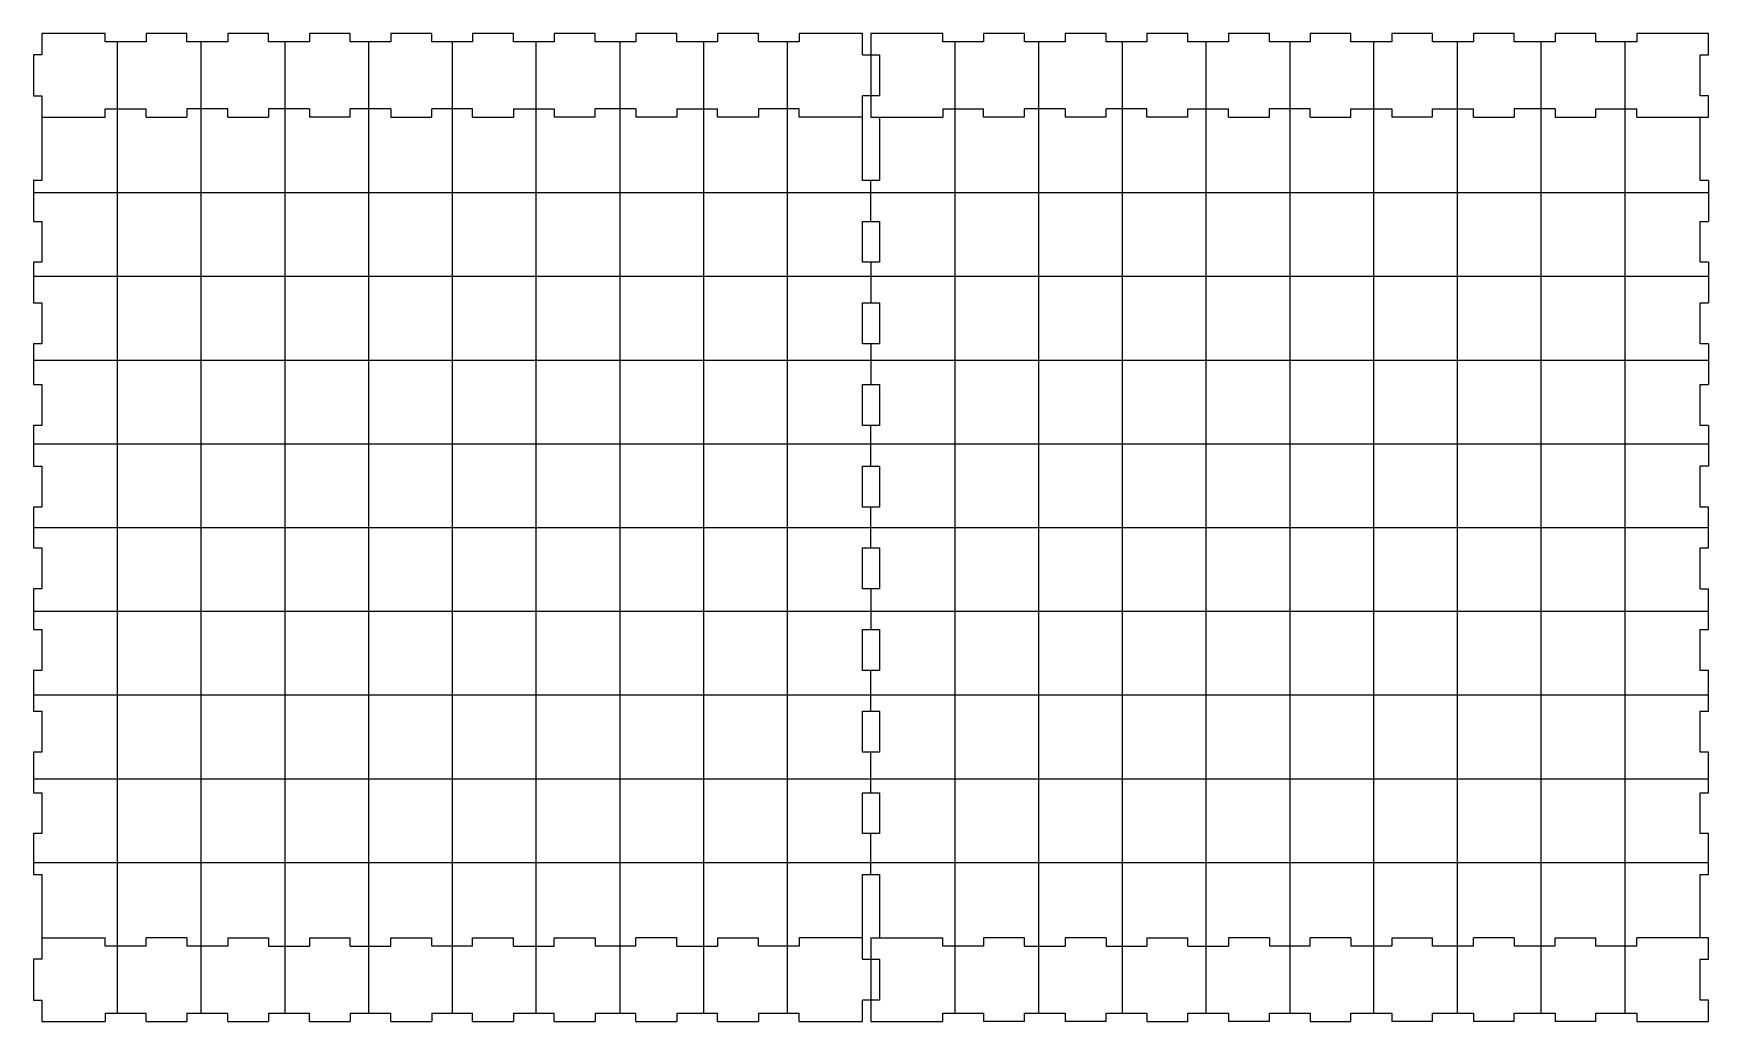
# Model space of a CAD drawing. Header units: millimetres. Extents: x 3118 to 3718, y 3311 to 3665.
import ezdxf

# ---------------------------------------------------------------- set-up
doc = ezdxf.new("R2010")
doc.units = ezdxf.units.MM
for name, color, linetype in [('back_outsideCutPath', 7, 'Continuous'), ('bottom_outsideCutPath', 7, 'Continuous'), ('front_outsideCutPath', 7, 'Continuous'), ('left_outsideCutPath', 7, 'Continuous'), ('right_outsideCutPath', 7, 'Continuous'), ('top_outsideCutPath', 7, 'Continuous')]:
    doc.layers.add(name, color=color, linetype=linetype)

msp = doc.modelspace()

# ---------------------------------------------------------------- linework, layer by layer
at = {"color": 1}
for p, q in [((3147.82, 3661.51), (3147.82, 3313.51)), ((3177.82, 3661.51), (3177.82, 3313.51)), ((3207.82, 3661.51), (3207.82, 3313.51)), ((3237.82, 3661.51), (3237.82, 3313.51)), ((3267.82, 3661.51), (3267.82, 3313.51)), ((3297.82, 3661.51), (3297.82, 3313.51)), ((3327.82, 3661.51), (3327.82, 3313.51)), ((3357.82, 3661.51), (3357.82, 3313.51)), ((3387.82, 3661.51), (3387.82, 3313.51)), ((3447.82, 3661.51), (3447.82, 3313.51)), ((3477.82, 3661.51), (3477.82, 3313.51)), ((3507.82, 3661.51), (3507.82, 3313.51)), ((3537.82, 3661.51), (3537.82, 3313.51)), ((3567.82, 3661.51), (3567.82, 3313.51)), ((3597.82, 3661.51), (3597.82, 3313.51)), ((3627.82, 3661.51), (3627.82, 3313.51)), ((3657.82, 3661.51), (3657.82, 3313.51)), ((3687.82, 3661.51), (3687.82, 3313.51)), ((3117.82, 3607.51), (3717.82, 3607.51)), ((3117.82, 3577.51), (3717.82, 3577.51)), ((3117.82, 3547.51), (3717.82, 3547.51)), ((3117.82, 3517.51), (3717.82, 3517.51)), ((3117.82, 3487.51), (3717.82, 3487.51)), ((3117.82, 3457.51), (3717.82, 3457.51)), ((3117.82, 3427.51), (3717.82, 3427.51)), ((3117.82, 3397.51), (3717.82, 3397.51)), ((3117.82, 3367.51), (3717.82, 3367.51))]:
    msp.add_line(p, q, dxfattribs=at)
at = {"layer": 'back_outsideCutPath'}
for p, q in [((3443.51, 3664.51), (3417.82, 3664.51)), ((3417.82, 3664.51), (3417.82, 3634.51)), ((3443.51, 3661.51), (3443.51, 3664.51)), ((3458.13, 3661.51), (3443.51, 3661.51)), ((3472.76, 3664.51), (3458.13, 3664.51)), ((3458.13, 3664.51), (3458.13, 3661.51)), ((3472.76, 3661.51), (3472.76, 3664.51)), ((3487.38, 3661.51), (3472.76, 3661.51)), ((3502.01, 3664.51), (3487.38, 3664.51)), ((3487.38, 3664.51), (3487.38, 3661.51)), ((3502.01, 3661.51), (3502.01, 3664.51)), ((3516.63, 3661.51), (3502.01, 3661.51)), ((3531.26, 3664.51), (3516.63, 3664.51)), ((3516.63, 3664.51), (3516.63, 3661.51)), ((3531.26, 3661.51), (3531.26, 3664.51)), ((3545.88, 3661.51), (3531.26, 3661.51)), ((3560.51, 3664.51), (3545.88, 3664.51)), ((3545.88, 3664.51), (3545.88, 3661.51)), ((3560.51, 3661.51), (3560.51, 3664.51)), ((3575.13, 3661.51), (3560.51, 3661.51)), ((3589.76, 3664.51), (3575.13, 3664.51)), ((3575.13, 3664.51), (3575.13, 3661.51)), ((3589.76, 3661.51), (3589.76, 3664.51)), ((3604.38, 3661.51), (3589.76, 3661.51)), ((3619.01, 3664.51), (3604.38, 3664.51)), ((3604.38, 3664.51), (3604.38, 3661.51)), ((3619.01, 3661.51), (3619.01, 3664.51)), ((3633.63, 3661.51), (3619.01, 3661.51)), ((3648.26, 3664.51), (3633.63, 3664.51)), ((3633.63, 3664.51), (3633.63, 3661.51)), ((3648.26, 3661.51), (3648.26, 3664.51)), ((3662.88, 3661.51), (3648.26, 3661.51)), ((3677.51, 3664.51), (3662.88, 3664.51)), ((3662.88, 3664.51), (3662.88, 3661.51)), ((3677.51, 3661.51), (3677.51, 3664.51)), ((3692.13, 3661.51), (3677.51, 3661.51)), ((3717.82, 3664.51), (3692.13, 3664.51)), ((3692.13, 3664.51), (3692.13, 3661.51)), ((3717.82, 3656.82), (3717.82, 3664.51)), ((3414.82, 3656.82), (3420.82, 3656.82)), ((3420.82, 3656.82), (3420.82, 3642.2)), ((3714.82, 3642.2), (3714.82, 3656.82)), ((3714.82, 3656.82), (3717.82, 3656.82)), ((3420.82, 3642.2), (3414.82, 3642.2)), ((3717.82, 3642.2), (3714.82, 3642.2)), ((3717.82, 3634.51), (3717.82, 3642.2)), ((3443.51, 3637.51), (3458.13, 3637.51)), ((3472.76, 3634.51), (3472.76, 3637.51)), ((3487.38, 3637.51), (3487.38, 3634.51)), ((3502.01, 3634.51), (3502.01, 3637.51)), ((3531.26, 3634.51), (3531.26, 3637.51)), ((3531.26, 3637.51), (3545.88, 3637.51)), ((3560.51, 3634.51), (3560.51, 3637.51)), ((3589.76, 3634.51), (3589.76, 3637.51)), ((3589.76, 3637.51), (3604.38, 3637.51)), ((3604.38, 3637.51), (3604.38, 3634.51)), ((3619.01, 3634.51), (3619.01, 3637.51)), ((3619.01, 3637.51), (3633.63, 3637.51)), ((3662.88, 3637.51), (3662.88, 3634.51)), ((3677.51, 3634.51), (3677.51, 3637.51)), ((3677.51, 3637.51), (3692.13, 3637.51)), ((3417.82, 3634.51), (3443.51, 3634.51)), ((3545.88, 3634.51), (3560.51, 3634.51)), ((3575.13, 3634.51), (3589.76, 3634.51)), ((3633.63, 3634.51), (3648.26, 3634.51)), ((3662.88, 3634.51), (3677.51, 3634.51)), ((3692.13, 3634.51), (3717.82, 3634.51))]:
    msp.add_line(p, q, dxfattribs=at)
at = {"layer": 'bottom_outsideCutPath'}
for p, q in [((3443.51, 3637.51), (3443.51, 3634.51)), ((3458.13, 3634.51), (3458.13, 3637.51)), ((3487.38, 3637.51), (3472.76, 3637.51)), ((3516.63, 3637.51), (3502.01, 3637.51)), ((3516.63, 3634.51), (3516.63, 3637.51)), ((3545.88, 3634.51), (3545.88, 3637.51)), ((3575.13, 3637.51), (3560.51, 3637.51)), ((3575.13, 3634.51), (3575.13, 3637.51)), ((3633.63, 3634.51), (3633.63, 3637.51)), ((3662.88, 3637.51), (3648.26, 3637.51)), ((3648.26, 3637.51), (3648.26, 3634.51)), ((3692.13, 3634.51), (3692.13, 3637.51)), ((3420.82, 3634.51), (3420.82, 3611.82)), ((3472.76, 3634.51), (3458.13, 3634.51)), ((3502.01, 3634.51), (3487.38, 3634.51)), ((3531.26, 3634.51), (3516.63, 3634.51)), ((3619.01, 3634.51), (3604.38, 3634.51)), ((3714.82, 3611.82), (3714.82, 3634.51)), ((3420.82, 3611.82), (3414.82, 3611.82)), ((3717.82, 3611.82), (3714.82, 3611.82)), ((3414.82, 3597.2), (3420.82, 3597.2)), ((3420.82, 3597.2), (3420.82, 3582.57)), ((3714.82, 3582.57), (3714.82, 3597.2)), ((3714.82, 3597.2), (3717.82, 3597.2)), ((3420.82, 3582.57), (3414.82, 3582.57)), ((3417.82, 3582.57), (3417.82, 3567.95)), ((3717.82, 3582.57), (3714.82, 3582.57)), ((3717.82, 3582.57), (3717.82, 3567.95)), ((3414.82, 3567.95), (3420.82, 3567.95)), ((3420.82, 3567.95), (3420.82, 3553.32)), ((3714.82, 3553.32), (3714.82, 3567.95)), ((3714.82, 3567.95), (3717.82, 3567.95)), ((3420.82, 3553.32), (3414.82, 3553.32)), ((3417.82, 3553.32), (3417.82, 3538.7)), ((3717.82, 3553.32), (3714.82, 3553.32)), ((3414.82, 3538.7), (3420.82, 3538.7)), ((3420.82, 3538.7), (3420.82, 3524.07)), ((3714.82, 3524.07), (3714.82, 3538.7)), ((3714.82, 3538.7), (3717.82, 3538.7)), ((3420.82, 3524.07), (3414.82, 3524.07)), ((3717.82, 3524.07), (3714.82, 3524.07)), ((3414.82, 3509.45), (3420.82, 3509.45)), ((3420.82, 3509.45), (3420.82, 3494.82)), ((3714.82, 3494.82), (3714.82, 3509.45)), ((3717.82, 3509.45), (3714.82, 3509.45)), ((3420.82, 3494.82), (3414.82, 3494.82)), ((3717.82, 3494.82), (3714.82, 3494.82)), ((3717.82, 3480.2), (3717.82, 3494.82)), ((3414.82, 3480.2), (3420.82, 3480.2)), ((3420.82, 3480.2), (3420.82, 3465.57)), ((3714.82, 3465.57), (3714.82, 3480.2)), ((3714.82, 3480.2), (3717.82, 3480.2)), ((3420.82, 3465.57), (3414.82, 3465.57)), ((3417.82, 3465.57), (3417.82, 3450.95)), ((3714.82, 3465.57), (3717.82, 3465.57)), ((3717.82, 3450.95), (3717.82, 3465.57)), ((3414.82, 3450.95), (3420.82, 3450.95)), ((3420.82, 3450.95), (3420.82, 3436.32)), ((3714.82, 3436.32), (3714.82, 3450.95)), ((3714.82, 3450.95), (3717.82, 3450.95)), ((3420.82, 3436.32), (3414.82, 3436.32)), ((3717.82, 3436.32), (3714.82, 3436.32)), ((3717.82, 3421.7), (3717.82, 3436.32)), ((3414.82, 3421.7), (3420.82, 3421.7)), ((3420.82, 3421.7), (3420.82, 3407.07)), ((3714.82, 3407.07), (3714.82, 3421.7)), ((3714.82, 3421.7), (3717.82, 3421.7)), ((3420.82, 3407.07), (3414.82, 3407.07)), ((3717.82, 3407.07), (3714.82, 3407.07)), ((3717.82, 3392.45), (3717.82, 3407.07)), ((3414.82, 3392.45), (3420.82, 3392.45)), ((3420.82, 3392.45), (3420.82, 3377.82)), ((3714.82, 3377.82), (3714.82, 3392.45)), ((3714.82, 3392.45), (3717.82, 3392.45)), ((3420.82, 3377.82), (3414.82, 3377.82)), ((3717.82, 3377.82), (3714.82, 3377.82)), ((3717.82, 3363.2), (3717.82, 3377.82)), ((3414.82, 3363.2), (3420.82, 3363.2)), ((3420.82, 3363.2), (3420.82, 3340.51)), ((3714.82, 3340.51), (3714.82, 3363.2)), ((3714.82, 3363.2), (3717.82, 3363.2)), ((3417.82, 3340.51), (3443.51, 3340.51)), ((3472.76, 3337.51), (3487.38, 3337.51)), ((3502.01, 3340.51), (3502.01, 3337.51)), ((3502.01, 3337.51), (3516.63, 3337.51)), ((3516.63, 3340.51), (3531.26, 3340.51)), ((3531.26, 3337.51), (3545.88, 3337.51)), ((3560.51, 3340.51), (3560.51, 3337.51)), ((3575.13, 3337.51), (3575.13, 3340.51)), ((3589.76, 3340.51), (3589.76, 3337.51)), ((3604.38, 3340.51), (3619.01, 3340.51)), ((3633.63, 3337.51), (3633.63, 3340.51)), ((3648.26, 3340.51), (3648.26, 3337.51)), ((3662.88, 3337.51), (3662.88, 3340.51)), ((3662.88, 3340.51), (3677.51, 3340.51)), ((3692.13, 3337.51), (3692.13, 3340.51)), ((3143.51, 3313.51), (3143.51, 3310.51)), ((3158.13, 3310.51), (3158.13, 3313.51)), ((3172.76, 3313.51), (3172.76, 3310.51)), ((3187.38, 3310.51), (3187.38, 3313.51)), ((3202.01, 3313.51), (3202.01, 3310.51)), ((3216.63, 3310.51), (3216.63, 3313.51)), ((3231.26, 3313.51), (3231.26, 3310.51)), ((3245.88, 3310.51), (3245.88, 3313.51)), ((3260.51, 3313.51), (3260.51, 3310.51)), ((3275.13, 3310.51), (3275.13, 3313.51)), ((3289.76, 3313.51), (3289.76, 3310.51)), ((3304.38, 3310.51), (3304.38, 3313.51)), ((3319.01, 3313.51), (3319.01, 3310.51)), ((3333.63, 3310.51), (3333.63, 3313.51)), ((3348.26, 3313.51), (3348.26, 3310.51)), ((3362.88, 3310.51), (3362.88, 3313.51)), ((3377.51, 3313.51), (3377.51, 3310.51)), ((3392.13, 3310.51), (3392.13, 3313.51))]:
    msp.add_line(p, q, dxfattribs=at)
at = {"layer": 'front_outsideCutPath'}
for p, q in [((3417.82, 3340.51), (3417.82, 3310.51)), ((3443.51, 3337.51), (3443.51, 3340.51)), ((3458.13, 3337.51), (3443.51, 3337.51)), ((3472.76, 3340.51), (3458.13, 3340.51)), ((3458.13, 3340.51), (3458.13, 3337.51)), ((3472.76, 3337.51), (3472.76, 3340.51)), ((3502.01, 3340.51), (3487.38, 3340.51)), ((3487.38, 3340.51), (3487.38, 3337.51)), ((3516.63, 3340.51), (3516.63, 3337.51)), ((3531.26, 3337.51), (3531.26, 3340.51)), ((3560.51, 3340.51), (3545.88, 3340.51)), ((3545.88, 3340.51), (3545.88, 3337.51)), ((3575.13, 3337.51), (3560.51, 3337.51)), ((3589.76, 3340.51), (3575.13, 3340.51)), ((3604.38, 3337.51), (3589.76, 3337.51)), ((3604.38, 3340.51), (3604.38, 3337.51)), ((3619.01, 3337.51), (3619.01, 3340.51)), ((3633.63, 3337.51), (3619.01, 3337.51)), ((3648.26, 3340.51), (3633.63, 3340.51)), ((3662.88, 3337.51), (3648.26, 3337.51)), ((3677.51, 3337.51), (3677.51, 3340.51)), ((3692.13, 3337.51), (3677.51, 3337.51)), ((3717.82, 3340.51), (3692.13, 3340.51)), ((3717.82, 3332.82), (3717.82, 3340.51)), ((3414.82, 3332.82), (3420.82, 3332.82)), ((3420.82, 3332.82), (3420.82, 3318.2)), ((3714.82, 3318.2), (3714.82, 3332.82)), ((3714.82, 3332.82), (3717.82, 3332.82)), ((3420.82, 3318.2), (3414.82, 3318.2)), ((3717.82, 3318.2), (3714.82, 3318.2)), ((3717.82, 3310.51), (3717.82, 3318.2)), ((3443.51, 3313.51), (3458.13, 3313.51)), ((3472.76, 3313.51), (3487.38, 3313.51)), ((3502.01, 3313.51), (3516.63, 3313.51)), ((3531.26, 3313.51), (3545.88, 3313.51)), ((3560.51, 3313.51), (3575.13, 3313.51)), ((3589.76, 3313.51), (3604.38, 3313.51)), ((3619.01, 3313.51), (3633.63, 3313.51)), ((3648.26, 3313.51), (3662.88, 3313.51)), ((3677.51, 3313.51), (3692.13, 3313.51)), ((3417.82, 3310.51), (3443.51, 3310.51)), ((3516.63, 3310.51), (3531.26, 3310.51)), ((3575.13, 3310.51), (3589.76, 3310.51)), ((3692.13, 3310.51), (3717.82, 3310.51))]:
    msp.add_line(p, q, dxfattribs=at)
at = {"layer": 'left_outsideCutPath'}
for p, q in [((3120.82, 3363.2), (3120.82, 3332.82)), ((3414.82, 3332.82), (3414.82, 3363.2)), ((3143.51, 3337.51), (3143.51, 3340.51)), ((3158.13, 3337.51), (3143.51, 3337.51)), ((3172.76, 3340.51), (3158.13, 3340.51)), ((3187.38, 3337.51), (3172.76, 3337.51)), ((3187.38, 3340.51), (3187.38, 3337.51)), ((3216.63, 3340.51), (3216.63, 3337.51)), ((3231.26, 3337.51), (3231.26, 3340.51)), ((3260.51, 3337.51), (3260.51, 3340.51)), ((3275.13, 3337.51), (3260.51, 3337.51)), ((3289.76, 3337.51), (3289.76, 3340.51)), ((3333.63, 3337.51), (3319.01, 3337.51)), ((3348.26, 3340.51), (3333.63, 3340.51)), ((3348.26, 3337.51), (3348.26, 3340.51)), ((3362.88, 3340.51), (3362.88, 3337.51)), ((3377.51, 3337.51), (3377.51, 3340.51)), ((3392.13, 3337.51), (3377.51, 3337.51)), ((3414.82, 3340.51), (3392.13, 3340.51)), ((3392.13, 3340.51), (3392.13, 3337.51)), ((3120.82, 3332.82), (3117.82, 3332.82)), ((3117.82, 3332.82), (3117.82, 3318.2)), ((3117.82, 3318.2), (3120.82, 3318.2)), ((3120.82, 3318.2), (3120.82, 3310.51)), ((3414.82, 3310.51), (3414.82, 3318.2)), ((3143.51, 3313.51), (3158.13, 3313.51)), ((3172.76, 3313.51), (3187.38, 3313.51)), ((3202.01, 3313.51), (3216.63, 3313.51)), ((3231.26, 3313.51), (3245.88, 3313.51)), ((3260.51, 3313.51), (3275.13, 3313.51)), ((3289.76, 3313.51), (3304.38, 3313.51)), ((3319.01, 3313.51), (3333.63, 3313.51)), ((3348.26, 3313.51), (3362.88, 3313.51)), ((3377.51, 3313.51), (3392.13, 3313.51)), ((3443.51, 3310.51), (3443.51, 3313.51)), ((3458.13, 3313.51), (3458.13, 3310.51)), ((3472.76, 3310.51), (3472.76, 3313.51)), ((3487.38, 3313.51), (3487.38, 3310.51)), ((3502.01, 3310.51), (3502.01, 3313.51)), ((3516.63, 3313.51), (3516.63, 3310.51)), ((3531.26, 3310.51), (3531.26, 3313.51)), ((3545.88, 3313.51), (3545.88, 3310.51)), ((3560.51, 3310.51), (3560.51, 3313.51)), ((3575.13, 3313.51), (3575.13, 3310.51)), ((3589.76, 3310.51), (3589.76, 3313.51)), ((3604.38, 3313.51), (3604.38, 3310.51)), ((3619.01, 3310.51), (3619.01, 3313.51)), ((3633.63, 3313.51), (3633.63, 3310.51)), ((3648.26, 3310.51), (3648.26, 3313.51)), ((3662.88, 3313.51), (3662.88, 3310.51)), ((3677.51, 3310.51), (3677.51, 3313.51)), ((3692.13, 3313.51), (3692.13, 3310.51)), ((3120.82, 3310.51), (3143.51, 3310.51)), ((3158.13, 3310.51), (3172.76, 3310.51)), ((3187.38, 3310.51), (3202.01, 3310.51)), ((3216.63, 3310.51), (3231.26, 3310.51)), ((3245.88, 3310.51), (3260.51, 3310.51)), ((3275.13, 3310.51), (3289.76, 3310.51)), ((3304.38, 3310.51), (3319.01, 3310.51)), ((3333.63, 3310.51), (3348.26, 3310.51)), ((3362.88, 3310.51), (3377.51, 3310.51)), ((3392.13, 3310.51), (3414.82, 3310.51)), ((3472.76, 3310.51), (3458.13, 3310.51)), ((3502.01, 3310.51), (3487.38, 3310.51)), ((3560.51, 3310.51), (3545.88, 3310.51)), ((3619.01, 3310.51), (3604.38, 3310.51)), ((3648.26, 3310.51), (3633.63, 3310.51)), ((3677.51, 3310.51), (3662.88, 3310.51))]:
    msp.add_line(p, q, dxfattribs=at)
at = {"layer": 'right_outsideCutPath'}
for p, q in [((3143.51, 3664.51), (3120.82, 3664.51)), ((3120.82, 3664.51), (3120.82, 3656.82)), ((3143.51, 3661.51), (3143.51, 3664.51)), ((3158.13, 3661.51), (3143.51, 3661.51)), ((3172.76, 3664.51), (3158.13, 3664.51)), ((3158.13, 3664.51), (3158.13, 3661.51)), ((3172.76, 3661.51), (3172.76, 3664.51)), ((3187.38, 3661.51), (3172.76, 3661.51)), ((3202.01, 3664.51), (3187.38, 3664.51)), ((3187.38, 3664.51), (3187.38, 3661.51)), ((3202.01, 3661.51), (3202.01, 3664.51)), ((3216.63, 3661.51), (3202.01, 3661.51)), ((3231.26, 3664.51), (3216.63, 3664.51)), ((3216.63, 3664.51), (3216.63, 3661.51)), ((3231.26, 3661.51), (3231.26, 3664.51)), ((3245.88, 3661.51), (3231.26, 3661.51)), ((3260.51, 3664.51), (3245.88, 3664.51)), ((3245.88, 3664.51), (3245.88, 3661.51)), ((3260.51, 3661.51), (3260.51, 3664.51)), ((3275.13, 3661.51), (3260.51, 3661.51)), ((3289.76, 3664.51), (3275.13, 3664.51)), ((3275.13, 3664.51), (3275.13, 3661.51)), ((3289.76, 3661.51), (3289.76, 3664.51)), ((3304.38, 3661.51), (3289.76, 3661.51)), ((3319.01, 3664.51), (3304.38, 3664.51)), ((3304.38, 3664.51), (3304.38, 3661.51)), ((3319.01, 3661.51), (3319.01, 3664.51)), ((3333.63, 3661.51), (3319.01, 3661.51)), ((3348.26, 3664.51), (3333.63, 3664.51)), ((3333.63, 3664.51), (3333.63, 3661.51)), ((3348.26, 3661.51), (3348.26, 3664.51)), ((3362.88, 3661.51), (3348.26, 3661.51)), ((3377.51, 3664.51), (3362.88, 3664.51)), ((3362.88, 3664.51), (3362.88, 3661.51)), ((3377.51, 3661.51), (3377.51, 3664.51)), ((3392.13, 3661.51), (3377.51, 3661.51)), ((3414.82, 3664.51), (3392.13, 3664.51)), ((3392.13, 3664.51), (3392.13, 3661.51)), ((3414.82, 3656.82), (3414.82, 3664.51)), ((3120.82, 3656.82), (3117.82, 3656.82)), ((3117.82, 3656.82), (3117.82, 3642.2)), ((3117.82, 3642.2), (3120.82, 3642.2)), ((3143.51, 3634.51), (3143.51, 3637.51)), ((3143.51, 3637.51), (3158.13, 3637.51)), ((3216.63, 3637.51), (3216.63, 3634.51)), ((3231.26, 3634.51), (3231.26, 3637.51)), ((3245.88, 3637.51), (3245.88, 3634.51)), ((3260.51, 3634.51), (3260.51, 3637.51)), ((3289.76, 3637.51), (3304.38, 3637.51)), ((3304.38, 3637.51), (3304.38, 3634.51)), ((3319.01, 3634.51), (3319.01, 3637.51)), ((3333.63, 3637.51), (3333.63, 3634.51)), ((3348.26, 3637.51), (3362.88, 3637.51)), ((3120.82, 3634.51), (3143.51, 3634.51)), ((3158.13, 3634.51), (3172.76, 3634.51)), ((3187.38, 3634.51), (3202.01, 3634.51)), ((3245.88, 3634.51), (3260.51, 3634.51)), ((3275.13, 3634.51), (3289.76, 3634.51))]:
    msp.add_line(p, q, dxfattribs=at)
at = {"layer": 'top_outsideCutPath'}
for p, q in [((3120.82, 3642.2), (3120.82, 3611.82)), ((3414.82, 3611.82), (3414.82, 3642.2)), ((3158.13, 3634.51), (3158.13, 3637.51)), ((3187.38, 3637.51), (3172.76, 3637.51)), ((3172.76, 3637.51), (3172.76, 3634.51)), ((3187.38, 3634.51), (3187.38, 3637.51)), ((3216.63, 3637.51), (3202.01, 3637.51)), ((3202.01, 3637.51), (3202.01, 3634.51)), ((3245.88, 3637.51), (3231.26, 3637.51)), ((3275.13, 3637.51), (3260.51, 3637.51)), ((3275.13, 3634.51), (3275.13, 3637.51)), ((3289.76, 3637.51), (3289.76, 3634.51)), ((3333.63, 3637.51), (3319.01, 3637.51)), ((3348.26, 3637.51), (3348.26, 3634.51)), ((3362.88, 3634.51), (3362.88, 3637.51)), ((3392.13, 3637.51), (3377.51, 3637.51)), ((3377.51, 3637.51), (3377.51, 3634.51)), ((3392.13, 3634.51), (3392.13, 3637.51)), ((3231.26, 3634.51), (3216.63, 3634.51)), ((3319.01, 3634.51), (3304.38, 3634.51)), ((3348.26, 3634.51), (3333.63, 3634.51)), ((3377.51, 3634.51), (3362.88, 3634.51)), ((3414.82, 3634.51), (3392.13, 3634.51)), ((3120.82, 3611.82), (3117.82, 3611.82)), ((3117.82, 3611.82), (3117.82, 3597.2)), ((3417.82, 3597.2), (3417.82, 3611.82)), ((3717.82, 3611.82), (3717.82, 3597.2)), ((3117.82, 3597.2), (3120.82, 3597.2)), ((3120.82, 3597.2), (3120.82, 3582.57)), ((3414.82, 3582.57), (3414.82, 3597.2)), ((3120.82, 3582.57), (3117.82, 3582.57)), ((3117.82, 3582.57), (3117.82, 3567.95)), ((3117.82, 3567.95), (3120.82, 3567.95)), ((3120.82, 3567.95), (3120.82, 3553.32)), ((3414.82, 3553.32), (3414.82, 3567.95)), ((3120.82, 3553.32), (3117.82, 3553.32)), ((3117.82, 3553.32), (3117.82, 3538.7)), ((3717.82, 3553.32), (3717.82, 3538.7)), ((3117.82, 3538.7), (3120.82, 3538.7)), ((3120.82, 3538.7), (3120.82, 3524.07)), ((3414.82, 3524.07), (3414.82, 3538.7)), ((3120.82, 3524.07), (3117.82, 3524.07)), ((3117.82, 3524.07), (3117.82, 3509.45)), ((3417.82, 3509.45), (3417.82, 3524.07)), ((3717.82, 3524.07), (3717.82, 3509.45)), ((3117.82, 3509.45), (3120.82, 3509.45)), ((3120.82, 3509.45), (3120.82, 3494.82)), ((3414.82, 3494.82), (3414.82, 3509.45)), ((3120.82, 3494.82), (3117.82, 3494.82)), ((3117.82, 3494.82), (3117.82, 3480.2)), ((3417.82, 3480.2), (3417.82, 3494.82)), ((3117.82, 3480.2), (3120.82, 3480.2)), ((3120.82, 3480.2), (3120.82, 3465.57)), ((3414.82, 3465.57), (3414.82, 3480.2)), ((3120.82, 3465.57), (3117.82, 3465.57)), ((3117.82, 3465.57), (3117.82, 3450.95)), ((3117.82, 3450.95), (3120.82, 3450.95)), ((3120.82, 3450.95), (3120.82, 3436.32)), ((3414.82, 3436.32), (3414.82, 3450.95)), ((3120.82, 3436.32), (3117.82, 3436.32)), ((3117.82, 3436.32), (3117.82, 3421.7)), ((3417.82, 3421.7), (3417.82, 3436.32)), ((3117.82, 3421.7), (3120.82, 3421.7)), ((3120.82, 3421.7), (3120.82, 3407.07)), ((3414.82, 3407.07), (3414.82, 3421.7)), ((3120.82, 3407.07), (3117.82, 3407.07)), ((3117.82, 3407.07), (3117.82, 3392.45)), ((3417.82, 3392.45), (3417.82, 3407.07)), ((3117.82, 3392.45), (3120.82, 3392.45)), ((3120.82, 3392.45), (3120.82, 3377.82)), ((3414.82, 3377.82), (3414.82, 3392.45)), ((3120.82, 3377.82), (3117.82, 3377.82)), ((3117.82, 3377.82), (3117.82, 3363.2)), ((3417.82, 3363.2), (3417.82, 3377.82)), ((3117.82, 3363.2), (3120.82, 3363.2)), ((3120.82, 3340.51), (3143.51, 3340.51)), ((3158.13, 3337.51), (3158.13, 3340.51)), ((3172.76, 3340.51), (3172.76, 3337.51)), ((3187.38, 3340.51), (3202.01, 3340.51)), ((3202.01, 3340.51), (3202.01, 3337.51)), ((3202.01, 3337.51), (3216.63, 3337.51)), ((3216.63, 3340.51), (3231.26, 3340.51)), ((3231.26, 3337.51), (3245.88, 3337.51)), ((3245.88, 3337.51), (3245.88, 3340.51)), ((3245.88, 3340.51), (3260.51, 3340.51)), ((3275.13, 3337.51), (3275.13, 3340.51)), ((3275.13, 3340.51), (3289.76, 3340.51)), ((3289.76, 3337.51), (3304.38, 3337.51)), ((3304.38, 3337.51), (3304.38, 3340.51)), ((3304.38, 3340.51), (3319.01, 3340.51)), ((3319.01, 3340.51), (3319.01, 3337.51)), ((3333.63, 3337.51), (3333.63, 3340.51)), ((3348.26, 3337.51), (3362.88, 3337.51)), ((3362.88, 3340.51), (3377.51, 3340.51))]:
    msp.add_line(p, q, dxfattribs=at)

doc.saveas('drawing.dxf')
